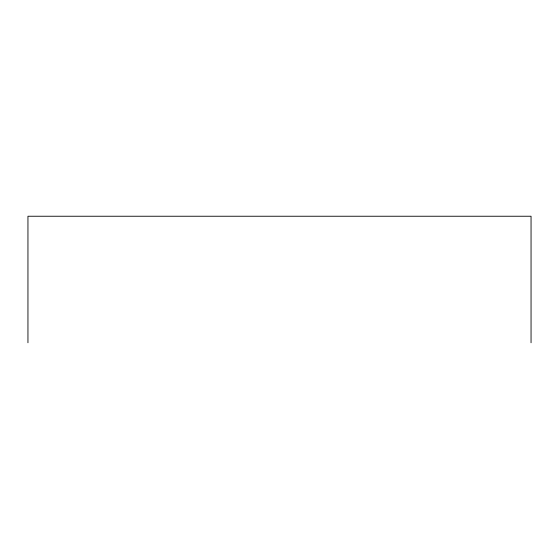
<?xml version="1.0" encoding="UTF-8"?>
<svg xmlns="http://www.w3.org/2000/svg" width="559" height="559" viewBox="0 0 559 559"><rect width="100%" height="100%" fill="white"/><g stroke="black" fill="none" stroke-linecap="round" stroke-linejoin="round"><path stroke-width="0.84" d="M531.05 342.758L531.05 216.242L27.95 216.242L27.95 342.758"/></g></svg>
